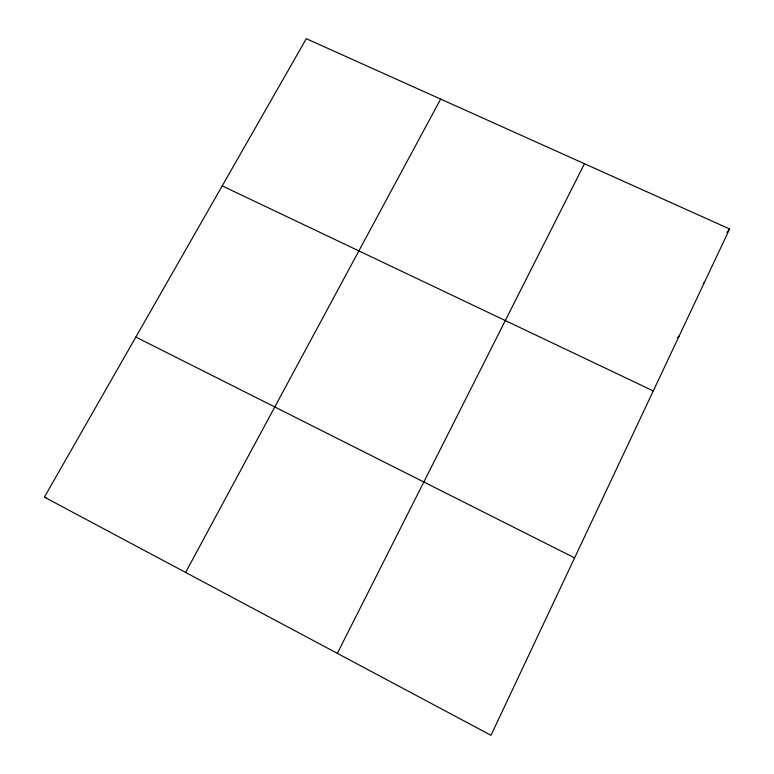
<?xml version="1.0" encoding="UTF-8"?>
<svg xmlns="http://www.w3.org/2000/svg" width="774" height="774" viewBox="0 0 774 774"><rect width="100%" height="100%" fill="white"/><g stroke="black" fill="none" stroke-linecap="round" stroke-linejoin="round"><path stroke-width="1.16" d="M729.601 228.969L490.987 735.3L44.399 497.14L306.301 38.7L729.601 228.969L726.844 232.51M337.338 653.362L584.467 163.73M185.625 572.46L440.648 99.091M703.266 283.574L704.659 281.881M677.627 337.638L679.224 335.868M44.399 497.14L46.498 497.711M222.215 185.886L653.266 390.938M135.856 337.058L574.598 557.88"/></g></svg>
